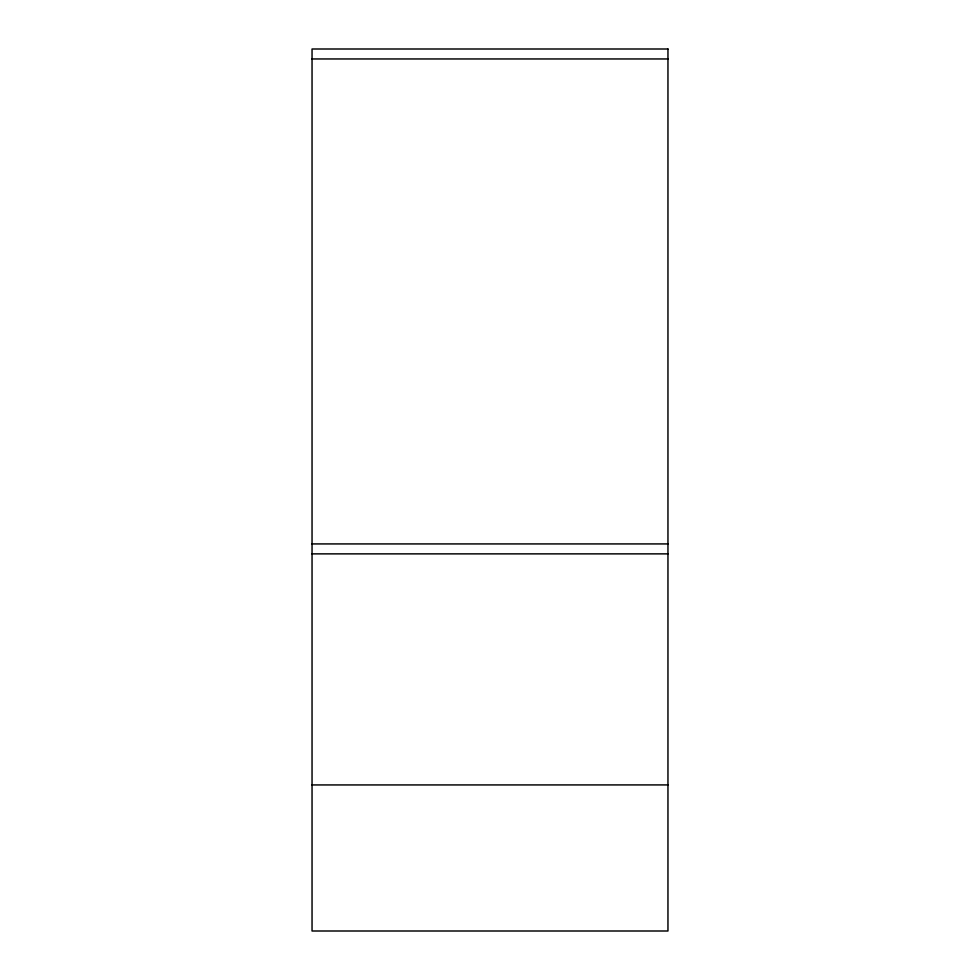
<?xml version="1.0" encoding="UTF-8"?>
<svg xmlns="http://www.w3.org/2000/svg" width="980" height="980" viewBox="0 0 980 980"><rect width="100%" height="100%" fill="white"/><g stroke="black" fill="none" stroke-linecap="round" stroke-linejoin="round"><path stroke-width="1.47" d="M312.044 58.959L667.956 58.959M312.044 543.924L667.956 543.924M312.044 553.871L667.956 553.871M312.044 784.943L667.956 784.919M667.956 49L312.044 49L312.044 931L667.956 931L667.956 49"/></g></svg>
